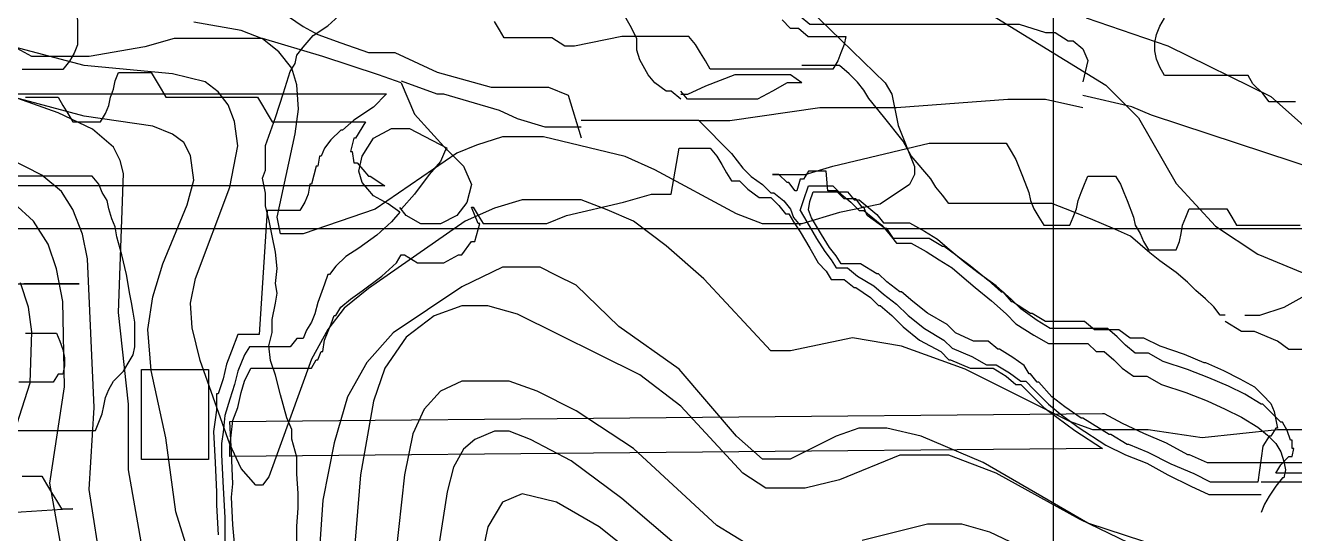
# Model space of a CAD drawing. Extents: x -0.49 to 6.91, y -0.57 to 8.11.
# Drawn here: x 2.0287 to 2.4381, y 2.517 to 2.6808 of the extents above; entities that cross this region are included whole.
import ezdxf

# ---------------------------------------------------------------- set-up
doc = ezdxf.new("R2010")
doc.units = 0
for name, color, linetype in [('green', 7, 'CONTINUOUS'), ('roads', 7, 'CONTINUOUS'), ('topo', 7, 'CONTINUOUS'), ('topo_grid', 7, 'CONTINUOUS'), ('water', 7, 'CONTINUOUS'), ('white', 7, 'CONTINUOUS')]:
    doc.layers.add(name, color=color, linetype=linetype)

msp = doc.modelspace()

# ---------------------------------------------------------------- linework, layer by layer
at = {"layer": 'green', "color": 3}
for points in [[(2.149988, 2.662313), (2.142607, 2.664959), (2.12468, 2.67078), (2.105172, 2.6766), (2.100427, 2.6766), (2.093573, 2.6766), (2.086192, 2.6766), (2.076701, 2.6766), (2.067211, 2.673955), (2.04928, 2.67078), (2.045062, 2.67078), (2.040844, 2.67078), (2.035572, 2.67078), (2.030826, 2.67078), (2.026081, 2.673425)], [(2.207986, 2.648078), (2.196387, 2.648078), (2.187424, 2.650724), (2.181624, 2.65337), (2.163698, 2.658662), (2.161589, 2.658662), (2.14999, 2.662895)], [(2.456319, 2.630775), (2.391991, 2.651941), (2.385664, 2.654587), (2.369846, 2.658291)], [(2.245949, 2.650169), (2.255967, 2.650169), (2.284965, 2.654402), (2.294456, 2.654402), (2.300782, 2.654402), (2.309746, 2.654402), (2.345603, 2.657048), (2.355093, 2.657048), (2.357728, 2.657048), (2.369855, 2.654402)], [(2.245949, 2.650169), (2.238568, 2.650169), (2.231713, 2.650169), (2.215369, 2.650169), (2.207987, 2.650169)]]:
    msp.add_lwpolyline(points, dxfattribs=at)
at = {"layer": 'roads', "color": 7}
for points in [[(2.257549, 2.706075), (2.260712, 2.701842), (2.26335, 2.698138), (2.270731, 2.6902), (2.274422, 2.686496), (2.277057, 2.68385), (2.278639, 2.68385), (2.281802, 2.681204), (2.285493, 2.681204), (2.289711, 2.681204), (2.296565, 2.681204), (2.30711, 2.681204), (2.325563, 2.681204), (2.34349, 2.681204), (2.349289, 2.681204), (2.35773, 2.678558), (2.360893, 2.678558), (2.365111, 2.675913), (2.366693, 2.675913), (2.369857, 2.673267), (2.371439, 2.669563), (2.369857, 2.662683)], [(2.113608, 2.683718), (2.118353, 2.680543), (2.123099, 2.677897), (2.13048, 2.675251), (2.139443, 2.672076), (2.147879, 2.672076), (2.161588, 2.665726), (2.178987, 2.660964), (2.19744, 2.660964), (2.203767, 2.658318), (2.207985, 2.644559)], [(2.149988, 2.662313), (2.142607, 2.664959), (2.12468, 2.67078), (2.105172, 2.6766), (2.100427, 2.6766), (2.093573, 2.6766), (2.086192, 2.6766), (2.076701, 2.6766), (2.067211, 2.673955), (2.04928, 2.67078), (2.045062, 2.67078), (2.040844, 2.67078), (2.035572, 2.67078), (2.030826, 2.67078), (2.026081, 2.673425)], [(2.149988, 2.662313), (2.154206, 2.652259), (2.164751, 2.640617)], [(2.207986, 2.648078), (2.196387, 2.648078), (2.187424, 2.650724), (2.181624, 2.65337), (2.163698, 2.658662), (2.161589, 2.658662), (2.14999, 2.662895)], [(2.456319, 2.630775), (2.391991, 2.651941), (2.385664, 2.654587), (2.369846, 2.658291)], [(2.245949, 2.650169), (2.255967, 2.650169), (2.284965, 2.654402), (2.294456, 2.654402), (2.300782, 2.654402), (2.309746, 2.654402), (2.345603, 2.657048), (2.355093, 2.657048), (2.357728, 2.657048), (2.369855, 2.654402)], [(2.245949, 2.650169), (2.238568, 2.650169), (2.231713, 2.650169), (2.215369, 2.650169), (2.207987, 2.650169)], [(2.245949, 2.650169), (2.256494, 2.639585), (2.260185, 2.634823), (2.26282, 2.632177), (2.266511, 2.629531), (2.269147, 2.626885), (2.2702, 2.626885), (2.273363, 2.624239), (2.275472, 2.621594), (2.276525, 2.618948), (2.278634, 2.616302)], [(2.149461, 2.620641), (2.14577, 2.623287), (2.141025, 2.625933), (2.137334, 2.630166), (2.136281, 2.63387), (2.137334, 2.638633), (2.141025, 2.644454), (2.146825, 2.647629), (2.152624, 2.647629), (2.164751, 2.641279)], [(2.164751, 2.640696), (2.170024, 2.635405), (2.172659, 2.629584), (2.17108, 2.623763), (2.167916, 2.61953), (2.162644, 2.616884), (2.156316, 2.616884), (2.15157, 2.61953), (2.149461, 2.622176)], [(2.164751, 2.640696), (2.164224, 2.640696), (2.162645, 2.636992), (2.158954, 2.632759), (2.154209, 2.626409), (2.149991, 2.621646), (2.149464, 2.621646)], [(2.278639, 2.62117), (2.279695, 2.624345), (2.281277, 2.629108), (2.282859, 2.629108), (2.287077, 2.629108), (2.289186, 2.629108), (2.291821, 2.626462), (2.294985, 2.623816), (2.29762, 2.62117), (2.299202, 2.62117), (2.305002, 2.616408), (2.307637, 2.613233), (2.309746, 2.610587), (2.311854, 2.610587), (2.31449, 2.610587), (2.319235, 2.607941), (2.323453, 2.605295), (2.327671, 2.602649), (2.330834, 2.600004), (2.335052, 2.596299), (2.340325, 2.592066), (2.34507, 2.587833), (2.348234, 2.584658), (2.354033, 2.580954), (2.358778, 2.578308), (2.362996, 2.578308), (2.366687, 2.578308), (2.371432, 2.578308), (2.374072, 2.575662), (2.376707, 2.575662), (2.379871, 2.573016), (2.382507, 2.57037), (2.386197, 2.567724), (2.38778, 2.567724), (2.390415, 2.567724), (2.395161, 2.565079), (2.403069, 2.562433), (2.409924, 2.559787), (2.415723, 2.557141), (2.420996, 2.554495), (2.426268, 2.55132), (2.429432, 2.548674), (2.432067, 2.546029), (2.433649, 2.543383), (2.434702, 2.540208), (2.435229, 2.537562), (2.435229, 2.537562), (2.434702, 2.534916), (2.434176, 2.534916), (2.432067, 2.53227), (2.429958, 2.529095), (2.428376, 2.526449), (2.427323, 2.523804)], [(2.149461, 2.620641), (2.146826, 2.617466), (2.142081, 2.613233), (2.136281, 2.608999), (2.132063, 2.606354), (2.1289, 2.603179), (2.126791, 2.600533), (2.126264, 2.600533), (2.125209, 2.597358), (2.1231, 2.591537), (2.122047, 2.587833), (2.120991, 2.585187), (2.119409, 2.582541), (2.118356, 2.579895), (2.116247, 2.579895), (2.114139, 2.577249), (2.111503, 2.577249), (2.106759, 2.577249), (2.103594, 2.577249), (2.102541, 2.577249), (2.100959, 2.577249), (2.099377, 2.574604), (2.097268, 2.569312), (2.096215, 2.565079), (2.094633, 2.560316), (2.093051, 2.555024), (2.092524, 2.549733), (2.091998, 2.546029), (2.091998, 2.542324), (2.092524, 2.531741), (2.093051, 2.522216), (2.093051, 2.517454), (2.093051, 2.507929)], [(2.278639, 2.62117), (2.280748, 2.617466), (2.283912, 2.612174), (2.286547, 2.607941), (2.288656, 2.605295), (2.290238, 2.602649), (2.291294, 2.602649), (2.293929, 2.602649), (2.297093, 2.600004), (2.302365, 2.596829), (2.305529, 2.594183), (2.309746, 2.591008), (2.313437, 2.587304), (2.31871, 2.58307), (2.325037, 2.579366), (2.327672, 2.57672), (2.333999, 2.574074), (2.338744, 2.571429), (2.341908, 2.571429), (2.346125, 2.568783), (2.349816, 2.566137), (2.351398, 2.566137), (2.354033, 2.563491), (2.358778, 2.558729), (2.362469, 2.555554), (2.368274, 2.55132), (2.377237, 2.545499), (2.383564, 2.542324), (2.390417, 2.539679), (2.397272, 2.535974), (2.404653, 2.53227), (2.410453, 2.529624), (2.414144, 2.529624), (2.418889, 2.529624), (2.423634, 2.529624), (2.425743, 2.529624), (2.427325, 2.529624)], [(2.427326, 2.533646), (2.431016, 2.533646), (2.436816, 2.533646), (2.441034, 2.533646), (2.445252, 2.531), (2.450525, 2.528354), (2.454215, 2.525709), (2.457379, 2.525709), (2.458959, 2.525709), (2.461597, 2.525709)]]:
    msp.add_lwpolyline(points, dxfattribs=at)
at = {"layer": 'topo', "color": 2}
for points in [[(2.267035, 2.700307), (2.306051, 2.662366), (2.30816, 2.658662), (2.310268, 2.648608), (2.315542, 2.635378), (2.315542, 2.632733), (2.313959, 2.629558), (2.304469, 2.623208), (2.291288, 2.620562), (2.279161, 2.616858), (2.273366, 2.616858), (2.266512, 2.616858), (2.258076, 2.620033), (2.231714, 2.63432), (2.222223, 2.638553), (2.195861, 2.644903), (2.182676, 2.644903), (2.17424, 2.642258), (2.167913, 2.639612), (2.14155, 2.62162), (2.118352, 2.613683), (2.113079, 2.613683), (2.11097, 2.613683), (2.109917, 2.618974), (2.115716, 2.645856), (2.116772, 2.653793), (2.116245, 2.661731), (2.114663, 2.667023), (2.110445, 2.672314), (2.105173, 2.676548), (2.098319, 2.679193), (2.083028, 2.681839)], [(2.339271, 2.684882), (2.377233, 2.661599), (2.387783, 2.651015), (2.399909, 2.629849), (2.412563, 2.61609), (2.426271, 2.607094), (2.446834, 2.598628)], [(2.370899, 2.683294), (2.397266, 2.674299), (2.430482, 2.657894), (2.457372, 2.634082)], [(2.454742, 2.550474), (2.432598, 2.550474), (2.408345, 2.547828), (2.390946, 2.550474), (2.373015, 2.550474), (2.365634, 2.553119), (2.33189, 2.570053), (2.311327, 2.577461), (2.29551, 2.580107), (2.275475, 2.575874), (2.269148, 2.575874), (2.247531, 2.599157), (2.235404, 2.60974), (2.224859, 2.617678), (2.216423, 2.621382), (2.207987, 2.624557), (2.19797, 2.624557), (2.189003, 2.624557), (2.18004, 2.621911), (2.170549, 2.617678), (2.139442, 2.595982), (2.131533, 2.589632), (2.126261, 2.582753), (2.120988, 2.573228), (2.10728, 2.535286), (2.105171, 2.532641), (2.103063, 2.532641), (2.098318, 2.537932), (2.094627, 2.54587), (2.085137, 2.572751), (2.082501, 2.583335), (2.081975, 2.591272), (2.083557, 2.59921), (2.094629, 2.628737), (2.097267, 2.641966), (2.096211, 2.649904), (2.094102, 2.655196), (2.090939, 2.659429), (2.086721, 2.662604), (2.076176, 2.66525), (2.047705, 2.667896), (2.009744, 2.67795)], [(2.085661, 2.497134), (2.077225, 2.524042), (2.074062, 2.547854), (2.069317, 2.56955), (2.068264, 2.582779), (2.069846, 2.593363), (2.073009, 2.603946), (2.080918, 2.622996), (2.083026, 2.630933), (2.081971, 2.638871), (2.079862, 2.643104), (2.076172, 2.64575), (2.069845, 2.648396), (2.0477, 2.651571), (2.011848, 2.661096)], [(2.066683, 2.510654), (2.061938, 2.537562), (2.061938, 2.558729), (2.058775, 2.588256), (2.060357, 2.633076), (2.059304, 2.63731), (2.057195, 2.641543), (2.050341, 2.647364), (2.039269, 2.652656), (2.022925, 2.658476)], [(2.0535, 2.504277), (2.049282, 2.531185), (2.050865, 2.557644), (2.048756, 2.605613), (2.047174, 2.61355), (2.04401, 2.621488), (2.04032, 2.627309), (2.033993, 2.6326), (2.023447, 2.637892)], [(2.015542, 2.252738), (2.037159, 2.276021), (2.043486, 2.284488), (2.048759, 2.294013), (2.069848, 2.346215), (2.074066, 2.36209), (2.075648, 2.378494), (2.075121, 2.391724), (2.070903, 2.404953), (2.045068, 2.454509), (2.039796, 2.468797), (2.039267, 2.477263), (2.041905, 2.495784), (2.041905, 2.503722), (2.036632, 2.533249), (2.041377, 2.564338), (2.040851, 2.591775), (2.038742, 2.602358), (2.036107, 2.610296), (2.031362, 2.617704), (2.025035, 2.623525)], [(2.407283, 2.508669), (2.371426, 2.520311), (2.337683, 2.53989), (2.317647, 2.548357), (2.306575, 2.551003), (2.297612, 2.551003), (2.29023, 2.548357), (2.275468, 2.540949), (2.271256, 2.540949), (2.266511, 2.540949), (2.258075, 2.548357), (2.239621, 2.570053), (2.220113, 2.583811), (2.206404, 2.59704), (2.200078, 2.600215), (2.194805, 2.602861), (2.189005, 2.602861), (2.182674, 2.602861), (2.169493, 2.596511), (2.147349, 2.581694), (2.138913, 2.572169), (2.132586, 2.561057), (2.128368, 2.54624), (2.124677, 2.527719), (2.121514, 2.48237)], [(2.023445, 2.544441), (2.030299, 2.565608), (2.030826, 2.582012), (2.02977, 2.589949), (2.027135, 2.597887)], [(2.397269, 2.507849), (2.368793, 2.521608), (2.341904, 2.536424), (2.326614, 2.542245), (2.317651, 2.542245), (2.310796, 2.542245), (2.291288, 2.534308), (2.280216, 2.531662), (2.273366, 2.531662), (2.267566, 2.531662), (2.260185, 2.536424), (2.24015, 2.55812), (2.226968, 2.568174), (2.187421, 2.587753), (2.17793, 2.590399), (2.169494, 2.590399), (2.160531, 2.587224), (2.151568, 2.580345), (2.144714, 2.570291), (2.141023, 2.559708), (2.136805, 2.535895), (2.131533, 2.471575)], [(2.262295, 2.513194), (2.25175, 2.519544), (2.224861, 2.544415), (2.206407, 2.556585), (2.193753, 2.562935), (2.184786, 2.56611), (2.175823, 2.56611), (2.169496, 2.56611), (2.162641, 2.562935), (2.157369, 2.557115), (2.153678, 2.549177), (2.151043, 2.535948), (2.144189, 2.474274)], [(2.249114, 2.504489), (2.22117, 2.528301), (2.204825, 2.540472), (2.19164, 2.547351), (2.184786, 2.549997), (2.18004, 2.549997), (2.173713, 2.547351), (2.170023, 2.544176), (2.166859, 2.538356), (2.16475, 2.530418), (2.15526, 2.469776)], [(2.22907, 2.507029), (2.21378, 2.5192), (2.200072, 2.527137), (2.189, 2.529783), (2.182669, 2.527137), (2.177922, 2.5192), (2.175287, 2.507029)], [(2.350874, 2.512135), (2.339802, 2.517427), (2.330839, 2.520073), (2.319765, 2.520073), (2.298675, 2.514781)]]:
    msp.add_lwpolyline(points, dxfattribs=at)
at = {"layer": 'topo_grid', "color": 7}
for points in [[(2.359831, 2.241043), (2.359831, 2.292187), (2.359831, 2.34386), (2.359831, 2.395004), (2.360358, 2.446651), (2.360358, 2.498324), (2.360358, 2.549468), (2.360358, 2.601141), (2.360358, 2.652814), (2.360358, 2.703958), (2.360884, 2.755631), (2.360884, 2.806775), (2.360884, 2.858449), (2.360884, 2.909593), (2.360884, 2.961266)], [(2.002354, 2.615376), (2.039265, 2.615376), (2.0767, 2.615376), (2.113607, 2.615376), (2.151041, 2.615376), (2.188476, 2.615376), (2.225387, 2.615376), (2.262822, 2.615376), (2.299729, 2.615376), (2.337163, 2.615376), (2.374071, 2.615376), (2.411509, 2.615376), (2.448944, 2.615376)]]:
    msp.add_lwpolyline(points, dxfattribs=at)
at = {"layer": 'water', "color": 4}
for points in [[(2.116232, 2.510892), (2.116232, 2.519359), (2.116758, 2.525179), (2.116758, 2.529942), (2.116232, 2.536292), (2.116232, 2.541584), (2.114649, 2.547404), (2.114649, 2.550579), (2.113067, 2.554284), (2.110959, 2.561692), (2.109376, 2.568042), (2.107794, 2.572804), (2.107268, 2.577567), (2.108321, 2.5818), (2.108321, 2.586034), (2.109376, 2.591325), (2.109903, 2.5945), (2.109376, 2.597675), (2.109903, 2.602438), (2.109376, 2.607729), (2.108321, 2.613021), (2.107268, 2.618313), (2.106212, 2.622546), (2.106212, 2.626779), (2.105159, 2.631542), (2.106212, 2.634188), (2.106212, 2.63895), (2.106212, 2.642125), (2.109376, 2.651121), (2.112011, 2.659059), (2.11412, 2.665938), (2.115702, 2.668584), (2.116229, 2.671229), (2.118337, 2.673875), (2.1215, 2.677579), (2.126245, 2.680754), (2.130991, 2.684988)], [(2.240149, 2.657021), (2.236986, 2.659667), (2.235404, 2.659667), (2.231713, 2.662313), (2.229604, 2.664959), (2.226969, 2.669721), (2.225916, 2.672896), (2.225916, 2.6766), (2.223807, 2.680834), (2.221698, 2.684538)], [(2.415726, 2.587436), (2.414144, 2.587436), (2.412035, 2.590082), (2.4094, 2.592728), (2.406237, 2.595373), (2.403599, 2.598019), (2.399909, 2.601194), (2.394636, 2.604898), (2.391473, 2.607544), (2.388309, 2.61019), (2.385146, 2.612836), (2.379346, 2.615482), (2.373019, 2.618128), (2.366692, 2.620773), (2.359838, 2.623419), (2.352984, 2.623419), (2.348238, 2.623419), (2.344548, 2.623419), (2.340857, 2.623419), (2.332948, 2.623419), (2.326621, 2.623419), (2.324512, 2.626065), (2.322403, 2.628711), (2.320816, 2.631357), (2.314489, 2.638765), (2.311854, 2.643528), (2.305527, 2.651465), (2.300782, 2.657286), (2.2992, 2.659932), (2.297091, 2.662578), (2.294456, 2.665223), (2.291292, 2.667869), (2.288657, 2.667869), (2.284966, 2.667869), (2.281802, 2.667869), (2.279167, 2.667869)], [(2.279166, 2.662313), (2.275476, 2.664959), (2.273894, 2.664959), (2.27073, 2.664959), (2.268621, 2.664959), (2.266512, 2.664959), (2.262821, 2.664959), (2.257549, 2.664959), (2.248058, 2.661255), (2.242259, 2.658609), (2.24015, 2.658609)], [(2.279166, 2.662313), (2.276531, 2.662313), (2.274422, 2.662313), (2.269677, 2.659667), (2.264932, 2.657021), (2.260186, 2.657021), (2.254914, 2.657021), (2.249642, 2.657021), (2.24595, 2.657021), (2.242259, 2.657021), (2.24015, 2.659667)], [(2.483215, 2.628552), (2.47847, 2.625906), (2.471089, 2.619027), (2.465816, 2.613735), (2.454217, 2.602094), (2.449999, 2.59839), (2.444199, 2.595215), (2.439454, 2.592569), (2.434709, 2.589923), (2.4268, 2.587277), (2.423109, 2.587277), (2.422056, 2.587277)], [(2.440507, 2.57635), (2.437872, 2.57635), (2.436289, 2.57635), (2.4326, 2.578996), (2.425217, 2.582171), (2.420999, 2.582171), (2.415728, 2.585346)]]:
    msp.add_lwpolyline(points, dxfattribs=at)
at = {"layer": 'white', "color": 7}
for points in [[(2.028662, 2.701021), (2.030771, 2.701021), (2.035516, 2.698376), (2.037625, 2.698376), (2.039207, 2.698376), (2.040789, 2.69573), (2.042371, 2.693084), (2.043424, 2.690438), (2.04448, 2.687792), (2.045007, 2.685146), (2.045533, 2.682501), (2.045533, 2.679855), (2.045533, 2.677209), (2.045533, 2.674563), (2.04448, 2.671917), (2.042898, 2.669271), (2.040789, 2.666626), (2.03868, 2.666626), (2.036045, 2.666626), (2.033407, 2.666626), (2.030772, 2.666626), (2.027658, 2.666626)], [(2.272823, 2.682606), (2.275459, 2.679961), (2.275459, 2.679961), (2.275985, 2.679961), (2.278094, 2.679961), (2.281258, 2.677315), (2.281784, 2.677315), (2.284947, 2.677315), (2.285474, 2.677315), (2.289165, 2.677315), (2.289692, 2.677315), (2.293383, 2.677315), (2.292856, 2.674669), (2.291801, 2.672023), (2.290748, 2.669377), (2.289165, 2.666731), (2.287059, 2.666731), (2.284424, 2.666731), (2.281786, 2.666731), (2.279151, 2.666731), (2.276515, 2.666731), (2.273352, 2.666731), (2.270188, 2.666731), (2.267553, 2.666731), (2.264389, 2.666731), (2.261754, 2.666731), (2.259128, 2.666731), (2.255964, 2.666731), (2.253855, 2.666731), (2.251747, 2.666731), (2.249638, 2.666731), (2.248056, 2.669377), (2.246473, 2.672023), (2.244891, 2.674669), (2.242782, 2.677315), (2.240674, 2.677315), (2.238038, 2.677315), (2.235403, 2.677315), (2.232768, 2.677315), (2.230133, 2.677315), (2.226969, 2.677315), (2.221169, 2.677315), (2.205879, 2.67414), (2.202716, 2.67414), (2.198498, 2.676786), (2.197971, 2.676786), (2.197444, 2.676786), (2.184785, 2.676786), (2.183203, 2.676786), (2.181621, 2.679431), (2.180039, 2.682077)], [(2.438405, 2.656228), (2.436297, 2.656228), (2.434188, 2.656228), (2.43155, 2.656228), (2.42997, 2.656228), (2.427862, 2.658873), (2.424697, 2.662048), (2.423115, 2.664694), (2.421007, 2.664694), (2.418898, 2.664694), (2.416263, 2.664694), (2.413627, 2.664694), (2.410987, 2.664694), (2.405703, 2.664694), (2.402539, 2.664694), (2.40043, 2.664694), (2.397795, 2.664694), (2.396213, 2.664694), (2.394631, 2.66734), (2.393575, 2.669986), (2.393048, 2.672632), (2.393048, 2.675278), (2.393575, 2.677923), (2.394631, 2.680569), (2.396213, 2.683215)], [(2.028714, 2.657683), (2.030823, 2.657683), (2.033458, 2.657683), (2.035567, 2.657683), (2.037676, 2.657683), (2.039258, 2.657683), (2.04084, 2.655037), (2.042422, 2.652391), (2.044005, 2.649745), (2.045587, 2.649745), (2.047169, 2.649745), (2.049278, 2.649745), (2.051387, 2.649745), (2.052969, 2.649745), (2.054554, 2.652391), (2.055604, 2.655037), (2.056131, 2.657683), (2.057184, 2.660329), (2.05771, 2.662974), (2.058768, 2.66562), (2.060351, 2.66562), (2.061928, 2.66562), (2.064042, 2.66562), (2.06615, 2.66562), (2.067733, 2.66562), (2.069315, 2.66562), (2.070897, 2.662974), (2.072479, 2.660329), (2.074059, 2.657683), (2.076167, 2.657683), (2.078276, 2.657683), (2.080914, 2.657683), (2.083549, 2.657683), (2.086185, 2.657683), (2.091457, 2.657683), (2.094095, 2.657683), (2.09673, 2.657683), (2.099365, 2.657683), (2.101474, 2.657683), (2.103582, 2.657683), (2.105165, 2.655037), (2.106747, 2.652391), (2.108329, 2.649745), (2.110438, 2.649745), (2.112547, 2.649745), (2.115184, 2.649745), (2.117293, 2.649745), (2.120456, 2.649745), (2.125729, 2.649745), (2.128364, 2.649745), (2.131, 2.649745), (2.133635, 2.649745), (2.135744, 2.649745), (2.137326, 2.649745), (2.138379, 2.649745), (2.135216, 2.644454), (2.13469, 2.644454), (2.13469, 2.644454), (2.133634, 2.64022), (2.133634, 2.64022), (2.133634, 2.64022), (2.13416, 2.64022), (2.134687, 2.636516), (2.134687, 2.636516), (2.135216, 2.636516), (2.135743, 2.636516), (2.139432, 2.632283), (2.139959, 2.632283), (2.144705, 2.629108), (1.579495, 2.629108)], [(1.57947, 2.658741), (2.144689, 2.658741), (2.145216, 2.658741), (2.140998, 2.654508), (2.134672, 2.650274), (2.130981, 2.647099), (2.130455, 2.647099), (2.12729, 2.643924), (2.125182, 2.641279), (2.124129, 2.638633), (2.123602, 2.638633), (2.123076, 2.635458), (2.122559, 2.635458), (2.120977, 2.629637), (2.12045, 2.629637), (2.119924, 2.626462), (2.118868, 2.623816), (2.117288, 2.62117), (2.116762, 2.62117), (2.11518, 2.62117), (2.113071, 2.62117), (2.110962, 2.62117), (2.110962, 2.62117), (2.106744, 2.62117), (2.104114, 2.581139), (2.103588, 2.581139), (2.102535, 2.581139), (2.102008, 2.581139), (2.101482, 2.581139), (2.100955, 2.581139), (2.099902, 2.581139), (2.09832, 2.581139), (2.097793, 2.581139), (2.097793, 2.581139), (2.097267, 2.581139), (2.097267, 2.581139), (2.095158, 2.575847), (2.095158, 2.575847), (2.093576, 2.571614), (2.092523, 2.566851), (2.090941, 2.562089), (2.090414, 2.562089), (2.090414, 2.562089), (2.090414, 2.556797), (2.090414, 2.556797), (2.089888, 2.553622), (2.089888, 2.553622), (2.089361, 2.549918), (2.089361, 2.549918), (2.089888, 2.539864), (2.090414, 2.530339), (2.090414, 2.526105), (2.090414, 2.526105), (2.090941, 2.51658)], [(2.441039, 2.536504), (2.437348, 2.536504), (2.436822, 2.536504), (2.432077, 2.536504), (2.433656, 2.539149), (2.436294, 2.541795), (2.436294, 2.541795), (2.436294, 2.541795), (2.436821, 2.541795), (2.436821, 2.541795), (2.436821, 2.541795), (2.437347, 2.541795), (2.437874, 2.544441), (2.437874, 2.544441), (2.437874, 2.544441), (2.437874, 2.544441), (2.437347, 2.544441), (2.437347, 2.544441), (2.437347, 2.547087), (2.436821, 2.547087), (2.435765, 2.550262), (2.435765, 2.550262), (2.434185, 2.552908), (2.433659, 2.552908), (2.431021, 2.555554), (2.427858, 2.558729), (2.427331, 2.558729), (2.422059, 2.561904), (2.416786, 2.564549), (2.410459, 2.567195), (2.403605, 2.569841), (2.395697, 2.572487), (2.390951, 2.575133), (2.388843, 2.575133), (2.387261, 2.575133), (2.386734, 2.575133), (2.383571, 2.577779), (2.380933, 2.580424), (2.37777, 2.58307), (2.377243, 2.58307), (2.375129, 2.58307), (2.372491, 2.58307), (2.371965, 2.58307), (2.371438, 2.58307), (2.36722, 2.58307), (2.363002, 2.58307), (2.359312, 2.58307), (2.355094, 2.585716), (2.349821, 2.58942), (2.346658, 2.592595), (2.341913, 2.596829), (2.336113, 2.601062), (2.331895, 2.604237), (2.328731, 2.606883), (2.325041, 2.609529), (2.324515, 2.609529), (2.324515, 2.609529), (2.320297, 2.612174), (2.315024, 2.612174), (2.315024, 2.612174), (2.312915, 2.612174), (2.311333, 2.612174), (2.310807, 2.612174), (2.308698, 2.612174), (2.306589, 2.615349), (2.306063, 2.615349), (2.300263, 2.619583), (2.299208, 2.622229), (2.298681, 2.622229), (2.296572, 2.624874), (2.296041, 2.624874), (2.295514, 2.624874), (2.292879, 2.624874), (2.290241, 2.62752), (2.289715, 2.62752), (2.287606, 2.62752), (2.287074, 2.63387), (2.287073, 2.63387), (2.28233, 2.63387), (2.281803, 2.63387), (2.281277, 2.63387), (2.279695, 2.631224), (2.279168, 2.631224), (2.279168, 2.631224), (2.278642, 2.631224), (2.277586, 2.62752), (2.277059, 2.62752), (2.274951, 2.630166), (2.274424, 2.630166), (2.274424, 2.630166), (2.271789, 2.632812), (2.271262, 2.632812), (2.270207, 2.632812), (2.26968, 2.632812), (2.271262, 2.632812), (2.273898, 2.632812), (2.280225, 2.632812), (2.289188, 2.635458), (2.320296, 2.642866), (2.326623, 2.642866), (2.329258, 2.642866), (2.332422, 2.642866), (2.335057, 2.642866), (2.33822, 2.642866), (2.340858, 2.642866), (2.342967, 2.642866), (2.345075, 2.642866), (2.346658, 2.64022), (2.34824, 2.637574), (2.349293, 2.634929), (2.350349, 2.632283), (2.352457, 2.626991), (2.352984, 2.624345), (2.354039, 2.621699), (2.355622, 2.619054), (2.357204, 2.616408), (2.358786, 2.616408), (2.360895, 2.616408), (2.362477, 2.616408), (2.364586, 2.616408), (2.365641, 2.616408), (2.366694, 2.619054), (2.36775, 2.621699), (2.368277, 2.624345), (2.36933, 2.626991), (2.370385, 2.629637), (2.371441, 2.632283), (2.37355, 2.632283), (2.375659, 2.632283), (2.377243, 2.632283), (2.379349, 2.632283), (2.380408, 2.632283), (2.38199, 2.629637), (2.383043, 2.626991), (2.384099, 2.624345), (2.386207, 2.619054), (2.386734, 2.616408), (2.388316, 2.613762), (2.389369, 2.611116), (2.390951, 2.60847), (2.392534, 2.60847), (2.394642, 2.60847), (2.396225, 2.60847), (2.398333, 2.60847), (2.399916, 2.60847), (2.400971, 2.611116), (2.401498, 2.613762), (2.402024, 2.616408), (2.403077, 2.619054), (2.404133, 2.621699), (2.405713, 2.621699), (2.407295, 2.621699), (2.409404, 2.621699), (2.411512, 2.621699), (2.413094, 2.621699), (2.414677, 2.621699), (2.416256, 2.621699), (2.417838, 2.619054), (2.419421, 2.616408), (2.421529, 2.616408), (2.423638, 2.616408), (2.426273, 2.616408), (2.428909, 2.616408), (2.431544, 2.616408), (2.436817, 2.616408), (2.43998, 2.616408)], [(1.993901, 2.550262), (2.043989, 2.550262), (2.046097, 2.550262), (2.048206, 2.550262), (2.049788, 2.550262), (2.05137, 2.550262), (2.052423, 2.552908), (2.053479, 2.555554), (2.054006, 2.558199), (2.054532, 2.560845), (2.055585, 2.563491), (2.057167, 2.566137), (2.060331, 2.569312), (2.061914, 2.571958), (2.063496, 2.574604), (2.064022, 2.577249), (2.064022, 2.579895), (2.064022, 2.582541), (2.064022, 2.585187), (2.063496, 2.588362), (2.062969, 2.591537), (2.062443, 2.594183), (2.061387, 2.600533), (2.059805, 2.606883), (2.058223, 2.612704), (2.057696, 2.615879), (2.05664, 2.618524), (2.055587, 2.621699), (2.055061, 2.624345), (2.053479, 2.626991), (2.052423, 2.629637), (2.050314, 2.632283), (2.048205, 2.632283), (2.046097, 2.632283), (1.603729, 2.632283)], [(1.603748, 2.597516), (2.046117, 2.597516), (2.043479, 2.597516), (2.040316, 2.597516), (2.037681, 2.597516), (2.035043, 2.597516), (2.032408, 2.597516), (2.030299, 2.597516), (2.02819, 2.597516)], [(2.028717, 2.581641), (2.030826, 2.581641), (2.032934, 2.581641), (2.035043, 2.581641), (2.037152, 2.581641), (2.038734, 2.581641), (2.039787, 2.578996), (2.040843, 2.57635), (2.041369, 2.573704), (2.041369, 2.571058), (2.040843, 2.568412), (2.03926, 2.568412), (2.037678, 2.565766), (2.03504, 2.565766), (2.032405, 2.565766), (2.02977, 2.565766), (2.026606, 2.565766)], [(2.096206, 2.513935), (2.095679, 2.519755), (2.095679, 2.519755), (2.095153, 2.528751), (2.095153, 2.528751), (2.095679, 2.532985), (2.095153, 2.543039), (2.094626, 2.553093), (2.376184, 2.555739), (2.376711, 2.555739), (2.38251, 2.552564), (2.389365, 2.549389), (2.396746, 2.546214), (2.4036, 2.54251), (2.404126, 2.54251), (2.409926, 2.539864), (2.410453, 2.539864), (2.413615, 2.539864), (2.414145, 2.539864), (2.41889, 2.539864), (2.423635, 2.539864), (2.425743, 2.539864), (2.42627, 2.539864), (2.427323, 2.539864), (2.430487, 2.539864), (2.436287, 2.539864), (2.440505, 2.539864)], [(2.027664, 2.535551), (2.029772, 2.535551), (2.031881, 2.535551), (2.03399, 2.535551), (2.035572, 2.532905), (2.037154, 2.530259), (2.038737, 2.527614), (2.040319, 2.524968), (2.041901, 2.524968), (2.04401, 2.524968), (1.993919, 2.521793)]]:
    msp.add_lwpolyline(points, dxfattribs=at)
for points in [[(2.23962, 2.641279), (2.242256, 2.641279), (2.244891, 2.641279), (2.247529, 2.641279), (2.249638, 2.641279), (2.251746, 2.638633), (2.253328, 2.635987), (2.254911, 2.633341), (2.256493, 2.630695), (2.257546, 2.630695), (2.258072, 2.630695), (2.258599, 2.630695), (2.259125, 2.630695), (2.261761, 2.628049), (2.265452, 2.625404), (2.268087, 2.625404), (2.26914, 2.625404), (2.271778, 2.622758), (2.273887, 2.620112), (2.274942, 2.620112), (2.276524, 2.617466), (2.278633, 2.614291), (2.281796, 2.608999), (2.284432, 2.604237), (2.284432, 2.604237), (2.287069, 2.601591), (2.288652, 2.598945), (2.289707, 2.598945), (2.290234, 2.598945), (2.29076, 2.598945), (2.292869, 2.598945), (2.296032, 2.596299), (2.296561, 2.596299), (2.301306, 2.593124), (2.303941, 2.590479), (2.304468, 2.590479), (2.308159, 2.587304), (2.311849, 2.583599), (2.317122, 2.579366), (2.323976, 2.575662), (2.326611, 2.573016), (2.327138, 2.573016), (2.333465, 2.57037), (2.337683, 2.57037), (2.338209, 2.57037), (2.34085, 2.57037), (2.34085, 2.57037), (2.345068, 2.567724), (2.348231, 2.565079), (2.349813, 2.565079), (2.352448, 2.562433), (2.357194, 2.55767), (2.361412, 2.554495), (2.367211, 2.550262), (2.376174, 2.544441), (2.094617, 2.541795), (2.094617, 2.54497), (2.095143, 2.548674), (2.095143, 2.548674), (2.09567, 2.553437), (2.097252, 2.55767), (2.097252, 2.55767), (2.098308, 2.562433), (2.098308, 2.562433), (2.099361, 2.566137), (2.10147, 2.57037), (2.102525, 2.57037), (2.103052, 2.57037), (2.106216, 2.57037), (2.106742, 2.57037), (2.107269, 2.57037), (2.112014, 2.57037), (2.114649, 2.57037), (2.115184, 2.57037), (2.117292, 2.57037), (2.119401, 2.57037), (2.119928, 2.57037), (2.119928, 2.57037), (2.120983, 2.57037), (2.122566, 2.573016), (2.122566, 2.573016), (2.123095, 2.573016), (2.124148, 2.575662), (2.124148, 2.575662), (2.124674, 2.575662), (2.125201, 2.579366), (2.12731, 2.584658), (2.12731, 2.584658), (2.128365, 2.587304), (2.128892, 2.587304), (2.130474, 2.589949), (2.133637, 2.592595), (2.137328, 2.595241), (2.143655, 2.600004), (2.148404, 2.604237), (2.149981, 2.606883), (2.150513, 2.606883), (2.151039, 2.606883), (2.155257, 2.604237), (2.155257, 2.604237), (2.155784, 2.604237), (2.162637, 2.604237), (2.163164, 2.604237), (2.163691, 2.604237), (2.168437, 2.606883), (2.168963, 2.606883), (2.16949, 2.606883), (2.172653, 2.611116), (2.173182, 2.611116), (2.173708, 2.611116), (2.175291, 2.616937), (2.175291, 2.616937), (2.175291, 2.616937), (2.175291, 2.616937), (2.174764, 2.616937), (2.174764, 2.616937), (2.172655, 2.622229), (2.173182, 2.622229), (2.174764, 2.619583), (2.176346, 2.616937), (2.178455, 2.616937), (2.180564, 2.616937), (2.182673, 2.616937), (2.185308, 2.616937), (2.188471, 2.616937), (2.191109, 2.616937), (2.194272, 2.616937), (2.196907, 2.616937), (2.203234, 2.619583), (2.221688, 2.623816), (2.230651, 2.626462), (2.233814, 2.626462), (2.236978, 2.626462), (2.239621, 2.641279)], [(2.426271, 2.533567), (2.426271, 2.533567), (2.425744, 2.533567), (2.424162, 2.533567), (2.423635, 2.533567), (2.41889, 2.533567), (2.414144, 2.533567), (2.410981, 2.533567), (2.405708, 2.536213), (2.398327, 2.539388), (2.390946, 2.543092), (2.384619, 2.545738), (2.384092, 2.545738), (2.37882, 2.548913), (2.378292, 2.548913), (2.369856, 2.554204), (2.369329, 2.554204), (2.364057, 2.557908), (2.35984, 2.561083), (2.355621, 2.565846), (2.355095, 2.565846), (2.352986, 2.568492), (2.35246, 2.568492), (2.35088, 2.571138), (2.347189, 2.573783), (2.342971, 2.576429), (2.342444, 2.576429), (2.33928, 2.579075), (2.334535, 2.579075), (2.328731, 2.581721), (2.326099, 2.584367), (2.319768, 2.588071), (2.315023, 2.591775), (2.315023, 2.591775), (2.311332, 2.59495), (2.310805, 2.59495), (2.306587, 2.598125), (2.303952, 2.600771), (2.303425, 2.600771), (2.298153, 2.603946), (2.298153, 2.603946), (2.294462, 2.603946), (2.292879, 2.603946), (2.291824, 2.603946), (2.291824, 2.603946), (2.290242, 2.606592), (2.288133, 2.609238), (2.285498, 2.613471), (2.282334, 2.618763), (2.281279, 2.621408), (2.281805, 2.624054), (2.281805, 2.624054), (2.282861, 2.627229), (2.283388, 2.627229), (2.287078, 2.627229), (2.288661, 2.627229), (2.290769, 2.627229), (2.291296, 2.627229), (2.293934, 2.627229), (2.296043, 2.624583), (2.296043, 2.624583), (2.297622, 2.624583), (2.303422, 2.619821), (2.305531, 2.617175), (2.306058, 2.617175), (2.306584, 2.617175), (2.308693, 2.617175), (2.310802, 2.617175), (2.310802, 2.617175), (2.311328, 2.617175), (2.313437, 2.617175), (2.313963, 2.617175), (2.318709, 2.614529), (2.322927, 2.611883), (2.326095, 2.609238), (2.326095, 2.609238), (2.329254, 2.606592), (2.333476, 2.603417), (2.339276, 2.598654), (2.343494, 2.59495), (2.344021, 2.59495), (2.346656, 2.591775), (2.347183, 2.591775), (2.352982, 2.588071), (2.353509, 2.588071), (2.357727, 2.585425), (2.358253, 2.585425), (2.362471, 2.585425), (2.366689, 2.585425), (2.370379, 2.585425), (2.373543, 2.582779), (2.37407, 2.582779), (2.376179, 2.582779), (2.378814, 2.582779), (2.378814, 2.582779), (2.381449, 2.582779), (2.38514, 2.580133), (2.387249, 2.580133), (2.389358, 2.580133), (2.39463, 2.577488), (2.402539, 2.574842), (2.408866, 2.572196), (2.409392, 2.572196), (2.415192, 2.56955), (2.420465, 2.566904), (2.42521, 2.564258), (2.427846, 2.561613), (2.430481, 2.558967), (2.431536, 2.556321), (2.432063, 2.553675), (2.432589, 2.551029), (2.432589, 2.551029), (2.432589, 2.551029), (2.432063, 2.551029), (2.430481, 2.548383), (2.429954, 2.548383), (2.427846, 2.545208), (2.427846, 2.545208), (2.426271, 2.533567)], [(2.087772, 2.569894), (2.087772, 2.540896), (2.066155, 2.540896), (2.066155, 2.569894), (2.087772, 2.569894)]]:
    msp.add_lwpolyline(points, close=True, dxfattribs=at)

doc.saveas('drawing.dxf')
